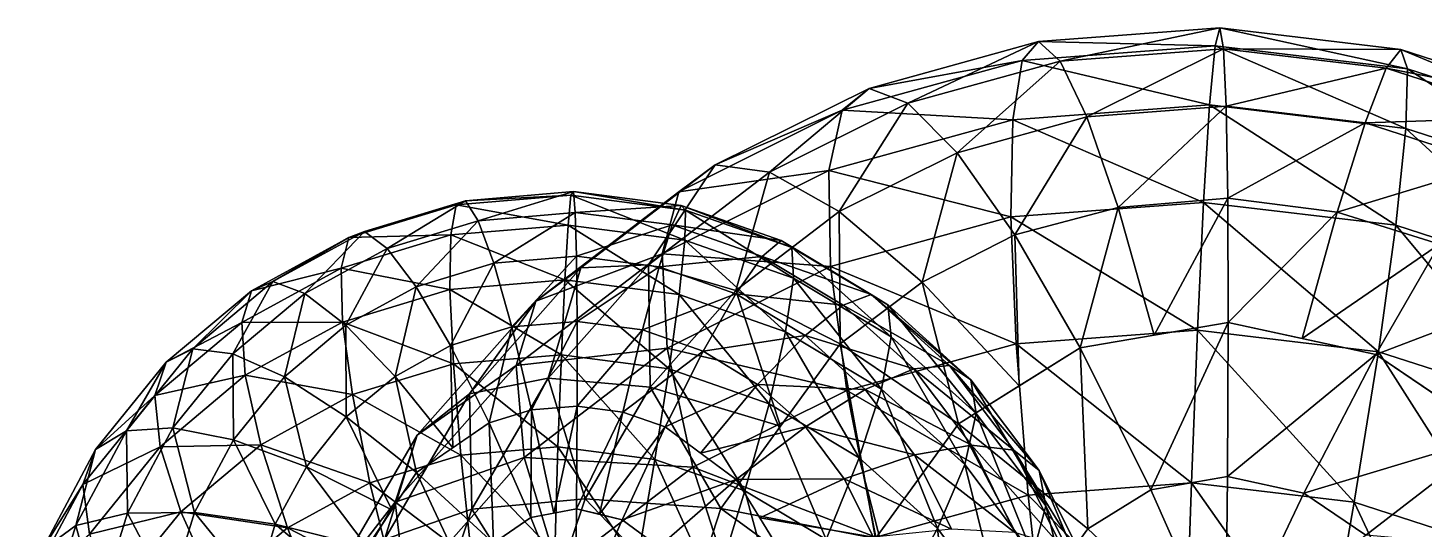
# Model space of a CAD drawing. Extents: x -23.6 to 25, y -17.9 to 25.9.
# Drawn here: x 18.561 to 22.734, y 5.654 to 7.154 of the extents above; entities that cross this region are included whole.
import ezdxf

# ---------------------------------------------------------------- set-up
doc = ezdxf.new("R2010")
doc.units = 0

msp = doc.modelspace()

# ---------------------------------------------------------------- linework, layer by layer
at = {"layer": 'Paume4', "color": 2}
for points in [[(22.12371, 7.1535, -38.24896), (21.58154, 7.11267, -38.28186), (22.10986, 7.0996, -37.64691)], [(21.58154, 7.11267, -38.28186), (22.12371, 7.1535, -38.24896), (21.64685, 7.05426, -38.86877)], [(22.13482, 7.09106, -38.83911), (21.64685, 7.05426, -38.86877), (22.12371, 7.1535, -38.24896)], [(22.10986, 7.0996, -37.64691), (22.68481, 7.03082, -37.65765), (22.12371, 7.1535, -38.24896)], [(22.66448, 7.0888, -38.25903), (22.12371, 7.1535, -38.24896), (22.68481, 7.03082, -37.65765)], [(22.12371, 7.1535, -38.24896), (22.66448, 7.0888, -38.25903), (22.13482, 7.09106, -38.83911)], [(21.58154, 7.11267, -38.28186), (21.07519, 6.97253, -38.35424), (21.53338, 7.05621, -37.68194)], [(21.07519, 6.97253, -38.35424), (21.58154, 7.11267, -38.28186), (21.19116, 6.92816, -38.93383)], [(21.64685, 7.05426, -38.86877), (21.19116, 6.92816, -38.93383), (21.58154, 7.11267, -38.28186)], [(21.53338, 7.05621, -37.68194), (22.10986, 7.0996, -37.64691), (21.58154, 7.11267, -38.28186)], [(22.10986, 7.0996, -37.64691), (21.53338, 7.05621, -37.68194), (22.09338, 6.92279, -37.04907)], [(22.09338, 6.92279, -37.04907), (22.68023, 6.85253, -37.05999), (22.10986, 7.0996, -37.64691)], [(22.68481, 7.03082, -37.65765), (22.10986, 7.0996, -37.64691), (22.68023, 6.85253, -37.05999)], [(21.53338, 7.05621, -37.68194), (20.99499, 6.90722, -37.75885), (21.50488, 6.87847, -37.08477)], [(20.99499, 6.90722, -37.75885), (21.53338, 7.05621, -37.68194), (21.07519, 6.97253, -38.35424)], [(21.19116, 6.92816, -38.93383), (21.64685, 7.05426, -38.86877), (21.33819, 6.78009, -39.48205)], [(21.72674, 6.88763, -39.42657), (21.33819, 6.78009, -39.48205), (21.64685, 7.05426, -38.86877)], [(21.50488, 6.87847, -37.08477), (22.09338, 6.92279, -37.04907), (21.53338, 7.05621, -37.68194)], [(21.64685, 7.05426, -38.86877), (22.13482, 7.09106, -38.83911), (21.72674, 6.88763, -39.42657)], [(22.14288, 6.91894, -39.4013), (21.72674, 6.88763, -39.42657), (22.13482, 7.09106, -38.83911)], [(22.62145, 7.03283, -38.8482), (22.13482, 7.09106, -38.83911), (22.66448, 7.0888, -38.25903)], [(22.13482, 7.09106, -38.83911), (22.62145, 7.03283, -38.8482), (22.14288, 6.91894, -39.4013)], [(22.66448, 7.0888, -38.25903), (23.16674, 6.92645, -38.31011), (22.62145, 7.03283, -38.8482)], [(22.68481, 7.03082, -37.65765), (23.21887, 6.85821, -37.71191), (22.66448, 7.0888, -38.25903)], [(23.16674, 6.92645, -38.31011), (22.66448, 7.0888, -38.25903), (23.21887, 6.85821, -37.71191)], [(22.55786, 6.86926, -39.40905), (22.14288, 6.91894, -39.4013), (22.62145, 7.03283, -38.8482)], [(22.62145, 7.03283, -38.8482), (23.07348, 6.88671, -38.89416), (22.55786, 6.86926, -39.40905)], [(23.07348, 6.88671, -38.89416), (22.62145, 7.03283, -38.8482), (23.16674, 6.92645, -38.31011)], [(22.68023, 6.85253, -37.05999), (23.2254, 6.67639, -37.11541), (22.68481, 7.03082, -37.65765)], [(23.21887, 6.85821, -37.71191), (22.68481, 7.03082, -37.65765), (23.2254, 6.67639, -37.11541)], [(21.07519, 6.97253, -38.35424), (20.61553, 6.74322, -38.46148), (20.99499, 6.90722, -37.75885)], [(20.61553, 6.74322, -38.46148), (21.07519, 6.97253, -38.35424), (20.77752, 6.72186, -39.03039)], [(21.19116, 6.92816, -38.93383), (20.77752, 6.72186, -39.03039), (21.07519, 6.97253, -38.35424)], [(20.99499, 6.90722, -37.75885), (20.50628, 6.66339, -37.87286), (20.95538, 6.72637, -37.16333)], [(20.50628, 6.66339, -37.87286), (20.99499, 6.90722, -37.75885), (20.61553, 6.74322, -38.46148)], [(20.77752, 6.72186, -39.03039), (21.19116, 6.92816, -38.93383), (20.98547, 6.60412, -39.56439)], [(20.95538, 6.72637, -37.16333), (21.50488, 6.87847, -37.08477), (20.99499, 6.90722, -37.75885)], [(21.33819, 6.78009, -39.48205), (20.98547, 6.60412, -39.56439), (21.19116, 6.92816, -38.93383)], [(21.33819, 6.78009, -39.48205), (21.72674, 6.88763, -39.42657), (21.51147, 6.53399, -39.98327)], [(22.09338, 6.92279, -37.04907), (21.50488, 6.87847, -37.08477), (22.07531, 6.6314, -36.49792)], [(21.81964, 6.61639, -39.94042), (21.51147, 6.53399, -39.98327), (21.72674, 6.88763, -39.42657)], [(21.72674, 6.88763, -39.42657), (22.14288, 6.91894, -39.4013), (21.81964, 6.61639, -39.94042)], [(22.14776, 6.64385, -39.91943), (21.81964, 6.61639, -39.94042), (22.14288, 6.91894, -39.4013)], [(22.07531, 6.6314, -36.49792), (22.6502, 6.56268, -36.50866), (22.09338, 6.92279, -37.04907)], [(22.68023, 6.85253, -37.05999), (22.09338, 6.92279, -37.04907), (22.6502, 6.56268, -36.50866)], [(22.14288, 6.91894, -39.4013), (22.55786, 6.86926, -39.40905), (22.14776, 6.64385, -39.91943)], [(22.94335, 6.74468, -39.44824), (22.55786, 6.86926, -39.40905), (23.07348, 6.88671, -38.89416)], [(21.50488, 6.87847, -37.08477), (20.95538, 6.72637, -37.16333), (21.49877, 6.58801, -36.53295)], [(21.49877, 6.58801, -36.53295), (22.07531, 6.6314, -36.49792), (21.50488, 6.87847, -37.08477)], [(22.47485, 6.60198, -39.92663), (22.14776, 6.64385, -39.91943), (22.55786, 6.86926, -39.40905)], [(22.55786, 6.86926, -39.40905), (22.94335, 6.74468, -39.44824), (22.47485, 6.60198, -39.92663)], [(22.6502, 6.56268, -36.50866), (23.18432, 6.39007, -36.56292), (22.68023, 6.85253, -37.05999)], [(23.2254, 6.67639, -37.11541), (22.68023, 6.85253, -37.05999), (23.18432, 6.39007, -36.56292)], [(20.98547, 6.60412, -39.56439), (21.33819, 6.78009, -39.48205), (21.23406, 6.39282, -40.04919)], [(21.51147, 6.53399, -39.98327), (21.23406, 6.39282, -40.04919), (21.33819, 6.78009, -39.48205)], [(20.61553, 6.74322, -38.46148), (20.21368, 6.43505, -38.59912), (20.50628, 6.66339, -37.87286)], [(20.21368, 6.43505, -38.59912), (20.61553, 6.74322, -38.46148), (20.41589, 6.44451, -39.15423)], [(20.77752, 6.72186, -39.03039), (20.41589, 6.44451, -39.15423), (20.61553, 6.74322, -38.46148)], [(20.41589, 6.44451, -39.15423), (20.77752, 6.72186, -39.03039), (20.67706, 6.36761, -39.67004)], [(20.95538, 6.72637, -37.16333), (20.45654, 6.47753, -37.27972), (20.96038, 6.43902, -36.60986)], [(20.45654, 6.47753, -37.27972), (20.95538, 6.72637, -37.16333), (20.50628, 6.66339, -37.87286)], [(20.98547, 6.60412, -39.56439), (20.67706, 6.36761, -39.67004), (20.77752, 6.72186, -39.03039)], [(20.96038, 6.43902, -36.60986), (21.49877, 6.58801, -36.53295), (20.95538, 6.72637, -37.16333)], [(22.78063, 6.50604, -39.95654), (22.47485, 6.60198, -39.92663), (22.94335, 6.74468, -39.44824)], [(20.50628, 6.66339, -37.87286), (20.07904, 6.33569, -38.01922), (20.45654, 6.47753, -37.27972)], [(20.07904, 6.33569, -38.01922), (20.50628, 6.66339, -37.87286), (20.21368, 6.43505, -38.59912)], [(21.81964, 6.61639, -39.94042), (22.14776, 6.64385, -39.91943), (21.92773, 6.23413, -40.39965)], [(22.14923, 6.27239, -40.37738), (21.92773, 6.23413, -40.39965), (22.14776, 6.64385, -39.91943)], [(22.14776, 6.64385, -39.91943), (22.47485, 6.60198, -39.92663), (22.14923, 6.27239, -40.37738)], [(20.67706, 6.36761, -39.67004), (20.98547, 6.60412, -39.56439), (20.9887, 6.20788, -40.13189)], [(21.23406, 6.39282, -40.04919), (20.9887, 6.20788, -40.13189), (20.98547, 6.60412, -39.56439)], [(22.07531, 6.6314, -36.49792), (21.49877, 6.58801, -36.53295), (22.057, 6.24926, -36.02978)], [(21.51147, 6.53399, -39.98327), (21.81964, 6.61639, -39.94042), (21.70623, 6.19592, -40.42187)], [(21.92773, 6.23413, -40.39965), (21.70623, 6.19592, -40.42187), (21.81964, 6.61639, -39.94042)], [(22.057, 6.24926, -36.02978), (22.59777, 6.18457, -36.03991), (22.07531, 6.6314, -36.49792)], [(22.6502, 6.56268, -36.50866), (22.07531, 6.6314, -36.49792), (22.59777, 6.18457, -36.03991)], [(22.36956, 6.22442, -40.39031), (22.14923, 6.27239, -40.37738), (22.47485, 6.60198, -39.92663)], [(22.47485, 6.60198, -39.92663), (22.78063, 6.50604, -39.95654), (22.36956, 6.22442, -40.39031)], [(21.49877, 6.58801, -36.53295), (20.96038, 6.43902, -36.60986), (21.51483, 6.20843, -36.06274)], [(21.51483, 6.20843, -36.06274), (22.057, 6.24926, -36.02978), (21.49877, 6.58801, -36.53295)], [(22.59777, 6.18457, -36.03991), (23.10003, 6.02221, -36.09094), (22.6502, 6.56268, -36.50866)], [(23.18432, 6.39007, -36.56292), (22.6502, 6.56268, -36.50866), (23.10003, 6.02221, -36.09094)], [(21.23406, 6.39282, -40.04919), (21.51147, 6.53399, -39.98327), (21.52429, 6.08239, -40.47363)], [(21.70623, 6.19592, -40.42187), (21.52429, 6.08239, -40.47363), (21.51147, 6.53399, -39.98327)], [(20.45654, 6.47753, -37.27972), (20.02044, 6.14306, -37.42907), (20.47174, 6.19525, -36.72387)], [(20.02044, 6.14306, -37.42907), (20.45654, 6.47753, -37.27972), (20.07904, 6.33569, -38.01922)], [(20.47174, 6.19525, -36.72387), (20.96038, 6.43902, -36.60986), (20.45654, 6.47753, -37.27972)], [(22.58984, 6.17645, -40.40325), (22.36956, 6.22442, -40.39031), (22.78063, 6.50604, -39.95654)], [(22.78063, 6.50604, -39.95654), (23.05401, 6.35272, -40.0108), (22.58984, 6.17645, -40.40325)], [(20.21368, 6.43505, -38.59912), (19.88043, 6.0581, -38.76275), (20.07904, 6.33569, -38.01922)], [(19.88043, 6.0581, -38.76275), (20.21368, 6.43505, -38.59912), (20.11596, 6.10522, -39.30151)], [(20.41589, 6.44451, -39.15423), (20.11596, 6.10522, -39.30151), (20.21368, 6.43505, -38.59912)], [(20.11596, 6.10522, -39.30151), (20.41589, 6.44451, -39.15423), (20.42132, 6.0783, -39.79559)], [(20.67706, 6.36761, -39.67004), (20.42132, 6.0783, -39.79559), (20.41589, 6.44451, -39.15423)], [(20.96038, 6.43902, -36.60986), (20.47174, 6.19525, -36.72387), (21.00848, 6.06829, -36.13507)], [(21.00848, 6.06829, -36.13507), (21.51483, 6.20843, -36.06274), (20.96038, 6.43902, -36.60986)], [(20.9887, 6.20788, -40.13189), (21.23406, 6.39282, -40.04919), (21.34228, 5.96887, -40.52532)], [(21.52429, 6.08239, -40.47363), (21.34228, 5.96887, -40.52532), (21.23406, 6.39282, -40.04919)], [(20.42132, 6.0783, -39.79559), (20.67706, 6.36761, -39.67004), (20.81066, 5.96136, -40.23773)], [(20.9887, 6.20788, -40.13189), (20.81066, 5.96136, -40.23773), (20.67706, 6.36761, -39.67004)], [(22.76867, 6.05499, -40.44738), (22.58984, 6.17645, -40.40325), (23.05401, 6.35272, -40.0108)], [(20.07904, 6.33569, -38.01922), (19.72473, 5.93493, -38.19317), (20.02044, 6.14306, -37.42907)], [(19.72473, 5.93493, -38.19317), (20.07904, 6.33569, -38.01922), (19.88043, 6.0581, -38.76275)], [(21.70623, 6.19592, -40.42187), (22.14923, 6.27239, -40.37738), (21.91778, 5.77166, -40.78222)], [(22.14715, 5.81127, -40.75921), (21.91778, 5.77166, -40.78222), (22.14923, 6.27239, -40.37738)], [(22.14923, 6.27239, -40.37738), (22.58984, 6.17645, -40.40325), (22.14715, 5.81127, -40.75921)], [(22.057, 6.24926, -36.02978), (21.51483, 6.20843, -36.06274), (22.039, 5.79223, -35.65155)], [(22.039, 5.79223, -35.65155), (22.52563, 5.734, -35.66064), (22.057, 6.24926, -36.02978)], [(22.59777, 6.18457, -36.03991), (22.057, 6.24926, -36.02978), (22.52563, 5.734, -35.66064)], [(20.04449, 5.86755, -36.87023), (20.47174, 6.19525, -36.72387), (20.02044, 6.14306, -37.42907)], [(20.47174, 6.19525, -36.72387), (20.04449, 5.86755, -36.87023), (20.54882, 5.83898, -36.2423)], [(20.54882, 5.83898, -36.2423), (21.00848, 6.06829, -36.13507), (20.47174, 6.19525, -36.72387)], [(20.63262, 5.7149, -40.3435), (20.9887, 6.20788, -40.13189), (21.09442, 5.62567, -40.67266)], [(21.34228, 5.96887, -40.52532), (21.09442, 5.62567, -40.67266), (20.9887, 6.20788, -40.13189)], [(21.51483, 6.20843, -36.06274), (21.00848, 6.06829, -36.13507), (21.55102, 5.75549, -35.68121)], [(21.34228, 5.96887, -40.52532), (21.70623, 6.19592, -40.42187), (21.7293, 5.65411, -40.83581)], [(21.55102, 5.75549, -35.68121), (22.039, 5.79223, -35.65155), (21.51483, 6.20843, -36.06274)], [(21.91778, 5.77166, -40.78222), (21.7293, 5.65411, -40.83581), (21.70623, 6.19592, -40.42187)], [(22.52563, 5.734, -35.66064), (22.97766, 5.58789, -35.70654), (22.59777, 6.18457, -36.03991)], [(23.10003, 6.02221, -36.09094), (22.59777, 6.18457, -36.03991), (22.97766, 5.58789, -35.70654)], [(20.02044, 6.14306, -37.42907), (19.65875, 5.73394, -37.60668), (20.04449, 5.86755, -36.87023)], [(19.65875, 5.73394, -37.60668), (20.02044, 6.14306, -37.42907), (19.72473, 5.93493, -38.19317)], [(22.37524, 5.76159, -40.77258), (22.14715, 5.81127, -40.75921), (22.58984, 6.17645, -40.40325)], [(22.58984, 6.17645, -40.40325), (22.94744, 5.93353, -40.49145), (22.37524, 5.76159, -40.77258)], [(20.11596, 6.10522, -39.30151), (19.88775, 5.71337, -39.46807), (19.88043, 6.0581, -38.76275)], [(19.88775, 5.71337, -39.46807), (20.11596, 6.10522, -39.30151), (20.22668, 5.74414, -39.93762)], [(20.42132, 6.0783, -39.79559), (20.22668, 5.74414, -39.93762), (20.11596, 6.10522, -39.30151)], [(19.88043, 6.0581, -38.76275), (19.62683, 5.62261, -38.94781), (19.72473, 5.93493, -38.19317)], [(19.62683, 5.62261, -38.94781), (19.88043, 6.0581, -38.76275), (19.88775, 5.71337, -39.46807)], [(20.22668, 5.74414, -39.93762), (20.42132, 6.0783, -39.79559), (20.63262, 5.7149, -40.3435)], [(20.81066, 5.96136, -40.23773), (20.63262, 5.7149, -40.3435), (20.42132, 6.0783, -39.79559)], [(21.00848, 6.06829, -36.13507), (20.54882, 5.83898, -36.2423), (21.09533, 5.62933, -35.74627)], [(21.09533, 5.62933, -35.74627), (21.55102, 5.75549, -35.68121), (21.00848, 6.06829, -36.13507)], [(21.09442, 5.62567, -40.67266), (21.34228, 5.96887, -40.52532), (21.60095, 5.47644, -40.91204)], [(21.7293, 5.65411, -40.83581), (21.60095, 5.47644, -40.91204), (21.34228, 5.96887, -40.52532)], [(19.72473, 5.93493, -38.19317), (19.45507, 5.47192, -38.38995), (19.65875, 5.73394, -37.60668)], [(19.45507, 5.47192, -38.38995), (19.72473, 5.93493, -38.19317), (19.62683, 5.62261, -38.94781)], [(22.56042, 5.6358, -40.81829), (22.37524, 5.76159, -40.77258), (22.94744, 5.93353, -40.49145)], [(22.94744, 5.93353, -40.49145), (23.18603, 5.57958, -40.62854), (22.56042, 5.6358, -40.81829)], [(19.69018, 5.46679, -37.04418), (20.04449, 5.86755, -36.87023), (19.65875, 5.73394, -37.60668)], [(20.04449, 5.86755, -36.87023), (19.69018, 5.46679, -37.04418), (20.14697, 5.53082, -36.38)], [(20.14697, 5.53082, -36.38), (20.54882, 5.83898, -36.2423), (20.04449, 5.86755, -36.87023)], [(20.54882, 5.83898, -36.2423), (20.14697, 5.53082, -36.38), (20.6817, 5.42303, -35.84277)], [(20.6817, 5.42303, -35.84277), (21.09533, 5.62933, -35.74627), (20.54882, 5.83898, -36.2423)], [(21.91778, 5.77166, -40.78222), (22.14715, 5.81127, -40.75921), (22.14129, 5.26708, -41.04864)], [(22.14715, 5.81127, -40.75921), (22.37524, 5.76159, -40.77258), (22.14129, 5.26708, -41.04864)], [(22.14129, 5.26708, -41.04864), (22.14129, 5.26708, -41.04864), (22.14715, 5.81127, -40.75921)], [(22.039, 5.79223, -35.65155), (21.55102, 5.75549, -35.68121), (22.02166, 5.2763, -35.36993)], [(21.7293, 5.65411, -40.83581), (21.91778, 5.77166, -40.78222), (22.14129, 5.26708, -41.04864)], [(22.14129, 5.26708, -41.04864), (22.14129, 5.26708, -41.04864), (21.91778, 5.77166, -40.78222)], [(22.02166, 5.2763, -35.36993), (22.43664, 5.22668, -35.37768), (22.039, 5.79223, -35.65155)], [(22.52563, 5.734, -35.66064), (22.039, 5.79223, -35.65155), (22.43664, 5.22668, -35.37768)], [(22.14129, 5.26708, -41.04864), (22.14129, 5.26708, -41.04864), (22.37524, 5.76159, -40.77258)], [(22.37524, 5.76159, -40.77258), (22.56042, 5.6358, -40.81829), (22.14129, 5.26708, -41.04864)], [(19.65875, 5.73394, -37.60668), (19.38354, 5.26135, -37.80755), (19.69018, 5.46679, -37.04418)], [(19.38354, 5.26135, -37.80755), (19.65875, 5.73394, -37.60668), (19.45507, 5.47192, -38.38995)], [(20.22668, 5.74414, -39.93762), (20.10156, 5.37286, -40.09265), (19.88775, 5.71337, -39.46807)], [(20.10156, 5.37286, -40.09265), (20.22668, 5.74414, -39.93762), (20.53631, 5.42034, -40.46643)], [(20.63262, 5.7149, -40.3435), (20.53631, 5.42034, -40.46643), (20.22668, 5.74414, -39.93762)], [(21.55102, 5.75549, -35.68121), (21.09533, 5.62933, -35.74627), (21.60559, 5.24499, -35.39526)], [(21.60559, 5.24499, -35.39526), (22.02166, 5.2763, -35.36993), (21.55102, 5.75549, -35.68121)], [(22.43664, 5.22668, -35.37768), (22.82214, 5.10211, -35.41687), (22.52563, 5.734, -35.66064)], [(22.97766, 5.58789, -35.70654), (22.52563, 5.734, -35.66064), (22.82214, 5.10211, -35.41687)], [(19.88775, 5.71337, -39.46807), (19.74096, 5.27795, -39.6499), (19.62683, 5.62261, -38.94781)], [(19.74096, 5.27795, -39.6499), (19.88775, 5.71337, -39.46807), (20.10156, 5.37286, -40.09265)], [(20.53631, 5.42034, -40.46643), (20.63262, 5.7149, -40.3435), (21.04693, 5.41326, -40.76062)], [(21.09442, 5.62567, -40.67266), (21.04693, 5.41326, -40.76062), (20.63262, 5.7149, -40.3435)], [(21.60095, 5.47644, -40.91204), (21.7293, 5.65411, -40.83581), (22.14129, 5.26708, -41.04864)], [(22.14129, 5.26708, -41.04864), (22.14129, 5.26708, -41.04864), (21.7293, 5.65411, -40.83581)]]:
    msp.add_3dface(points, dxfattribs=at)
at = {"layer": 'Pouce5', "color": 2}
for points in [[(19.86859, 6.63623, -36.78326), (19.56701, 6.54443, -36.82977), (19.84094, 6.62359, -36.45202)], [(19.56701, 6.54443, -36.82977), (19.86859, 6.63623, -36.78326), (19.63507, 6.49383, -37.1535)], [(19.90649, 6.57647, -37.11163), (19.63507, 6.49383, -37.1535), (19.86859, 6.63623, -36.78326)], [(20.1842, 6.65258, -36.42993), (19.84094, 6.62359, -36.45202), (20.17535, 6.56341, -36.10443)], [(19.84094, 6.62359, -36.45202), (20.1842, 6.65258, -36.42993), (19.86859, 6.63623, -36.78326)], [(20.19146, 6.66351, -36.76245), (19.86859, 6.63623, -36.78326), (20.1842, 6.65258, -36.42993)], [(19.86859, 6.63623, -36.78326), (20.19146, 6.66351, -36.76245), (19.90649, 6.57647, -37.11163)], [(20.19702, 6.60101, -37.09289), (19.90649, 6.57647, -37.11163), (20.19146, 6.66351, -36.76245)], [(20.17535, 6.56341, -36.10443), (20.52471, 6.51843, -36.11224), (20.1842, 6.65258, -36.42993)], [(20.1842, 6.65258, -36.42993), (20.52642, 6.60852, -36.43756), (20.19146, 6.66351, -36.76245)], [(20.52642, 6.60852, -36.43756), (20.1842, 6.65258, -36.42993), (20.52471, 6.51843, -36.11224)], [(20.5133, 6.62207, -36.76965), (20.19146, 6.66351, -36.76245), (20.52642, 6.60852, -36.43756)], [(20.19146, 6.66351, -36.76245), (20.5133, 6.62207, -36.76965), (20.19702, 6.60101, -37.09289)], [(19.84094, 6.62359, -36.45202), (19.52026, 6.526, -36.50146), (19.82501, 6.53387, -36.12701)], [(19.52026, 6.526, -36.50146), (19.84094, 6.62359, -36.45202), (19.56701, 6.54443, -36.82977)], [(19.82501, 6.53387, -36.12701), (20.17535, 6.56341, -36.10443), (19.84094, 6.62359, -36.45202)], [(19.90649, 6.57647, -37.11163), (20.19702, 6.60101, -37.09289), (19.95312, 6.44903, -37.42803)], [(20.20086, 6.46997, -37.41204), (19.95312, 6.44903, -37.42803), (20.19702, 6.60101, -37.09289)], [(20.48669, 6.56372, -37.09942), (20.19702, 6.60101, -37.09289), (20.5133, 6.62207, -36.76965)], [(20.19702, 6.60101, -37.09289), (20.48669, 6.56372, -37.09942), (20.20086, 6.46997, -37.41204)], [(20.5133, 6.62207, -36.76965), (20.81225, 6.51696, -36.80346), (20.48669, 6.56372, -37.09942)], [(20.52642, 6.60852, -36.43756), (20.84429, 6.49682, -36.47351), (20.5133, 6.62207, -36.76965)], [(20.81225, 6.51696, -36.80346), (20.5133, 6.62207, -36.76965), (20.84429, 6.49682, -36.47351)], [(20.52471, 6.51843, -36.11224), (20.84918, 6.40441, -36.14898), (20.52642, 6.60852, -36.43756)], [(20.84429, 6.49682, -36.47351), (20.52642, 6.60852, -36.43756), (20.84918, 6.40441, -36.14898)], [(19.63507, 6.49383, -37.1535), (19.90649, 6.57647, -37.11163), (19.72167, 6.3786, -37.46368)], [(19.95312, 6.44903, -37.42803), (19.72167, 6.3786, -37.46368), (19.90649, 6.57647, -37.11163)], [(20.17535, 6.56341, -36.10443), (19.82501, 6.53387, -36.12701), (20.16552, 6.39971, -35.80938)], [(20.16552, 6.39971, -35.80938), (20.50781, 6.35571, -35.81707), (20.17535, 6.56341, -36.10443)], [(20.52471, 6.51843, -36.11224), (20.17535, 6.56341, -36.10443), (20.50781, 6.35571, -35.81707)], [(20.44787, 6.43817, -37.4176), (20.20086, 6.46997, -37.41204), (20.48669, 6.56372, -37.09942)], [(20.48669, 6.56372, -37.09942), (20.75573, 6.46917, -37.12982), (20.44787, 6.43817, -37.4176)], [(20.75573, 6.46917, -37.12982), (20.48669, 6.56372, -37.09942), (20.81225, 6.51696, -36.80346)], [(19.52026, 6.526, -36.50146), (19.22912, 6.36676, -36.57513), (19.49768, 6.4342, -36.17749)], [(19.22912, 6.36676, -36.57513), (19.52026, 6.526, -36.50146), (19.29321, 6.39465, -36.89904)], [(19.56701, 6.54443, -36.82977), (19.29321, 6.39465, -36.89904), (19.52026, 6.526, -36.50146)], [(19.29321, 6.39465, -36.89904), (19.56701, 6.54443, -36.82977), (19.38867, 6.35906, -37.21582)], [(19.63507, 6.49383, -37.1535), (19.38867, 6.35906, -37.21582), (19.56701, 6.54443, -36.82977)], [(19.82501, 6.53387, -36.12701), (19.49768, 6.4342, -36.17749), (19.82226, 6.37078, -35.83154)], [(19.49768, 6.4342, -36.17749), (19.82501, 6.53387, -36.12701), (19.52026, 6.526, -36.50146)], [(19.82226, 6.37078, -35.83154), (20.16552, 6.39971, -35.80938), (19.82501, 6.53387, -36.12701)], [(20.50781, 6.35571, -35.81707), (20.82562, 6.24401, -35.85302), (20.52471, 6.51843, -36.11224)], [(20.84918, 6.40441, -36.14898), (20.52471, 6.51843, -36.11224), (20.82562, 6.24401, -35.85302)], [(20.81225, 6.51696, -36.80346), (21.0819, 6.35522, -36.86126), (20.75573, 6.46917, -37.12982)], [(20.84429, 6.49682, -36.47351), (21.13092, 6.32482, -36.53497), (20.81225, 6.51696, -36.80346)], [(21.0819, 6.35522, -36.86126), (20.81225, 6.51696, -36.80346), (21.13092, 6.32482, -36.53497)], [(19.38867, 6.35906, -37.21582), (19.63507, 6.49383, -37.1535), (19.51153, 6.26361, -37.51684)], [(19.72167, 6.3786, -37.46368), (19.51153, 6.26361, -37.51684), (19.63507, 6.49383, -37.1535)], [(19.95312, 6.44903, -37.42803), (20.20086, 6.46997, -37.41204), (20.00695, 6.25866, -37.72338)], [(20.20288, 6.2752, -37.71075), (20.00695, 6.25866, -37.72338), (20.20086, 6.46997, -37.41204)], [(20.20086, 6.46997, -37.41204), (20.44787, 6.43817, -37.4176), (20.20288, 6.2752, -37.71075)], [(20.6773, 6.35754, -37.44354), (20.44787, 6.43817, -37.4176), (20.75573, 6.46917, -37.12982)], [(20.75573, 6.46917, -37.12982), (20.99835, 6.3236, -37.18188), (20.6773, 6.35754, -37.44354)], [(20.99835, 6.3236, -37.18188), (20.75573, 6.46917, -37.12982), (21.0819, 6.35522, -36.86126)], [(20.84918, 6.40441, -36.14898), (21.14178, 6.22888, -36.21166), (20.84429, 6.49682, -36.47351)], [(21.13092, 6.32482, -36.53497), (20.84429, 6.49682, -36.47351), (21.14178, 6.22888, -36.21166)], [(19.49768, 6.4342, -36.17749), (19.20056, 6.27166, -36.25262), (19.50164, 6.27319, -35.88098)], [(19.20056, 6.27166, -36.25262), (19.49768, 6.4342, -36.17749), (19.22912, 6.36676, -36.57513)], [(19.50164, 6.27319, -35.88098), (19.82226, 6.37078, -35.83154), (19.49768, 6.4342, -36.17749)], [(19.72167, 6.3786, -37.46368), (19.95312, 6.44903, -37.42803), (19.82397, 6.20294, -37.75158)], [(20.00695, 6.25866, -37.72338), (19.82397, 6.20294, -37.75158), (19.95312, 6.44903, -37.42803)], [(20.39819, 6.25006, -37.71508), (20.20288, 6.2752, -37.71075), (20.44787, 6.43817, -37.4176)], [(20.44787, 6.43817, -37.4176), (20.6773, 6.35754, -37.44354), (20.39819, 6.25006, -37.71508)], [(19.29321, 6.39465, -36.89904), (19.05371, 6.1936, -36.98815), (19.22912, 6.36676, -36.57513)], [(19.05371, 6.1936, -36.98815), (19.29321, 6.39465, -36.89904), (19.17315, 6.1781, -37.29602)], [(19.38867, 6.35906, -37.21582), (19.17315, 6.1781, -37.29602), (19.29321, 6.39465, -36.89904)], [(20.16552, 6.39971, -35.80938), (19.82226, 6.37078, -35.83154), (20.15545, 6.17517, -35.56402)], [(20.15545, 6.17517, -35.56402), (20.47729, 6.13372, -35.57122), (20.16552, 6.39971, -35.80938)], [(20.50781, 6.35571, -35.81707), (20.16552, 6.39971, -35.80938), (20.47729, 6.13372, -35.57122)], [(20.82562, 6.24401, -35.85302), (21.1123, 6.07202, -35.91448), (20.84918, 6.40441, -36.14898)], [(21.14178, 6.22888, -36.21166), (20.84918, 6.40441, -36.14898), (21.1123, 6.07202, -35.91448)], [(19.22912, 6.36676, -36.57513), (18.97454, 6.15295, -36.66986), (19.20056, 6.27166, -36.25262)], [(18.97454, 6.15295, -36.66986), (19.22912, 6.36676, -36.57513), (19.05371, 6.1936, -36.98815)], [(19.17315, 6.1781, -37.29602), (19.38867, 6.35906, -37.21582), (19.32775, 6.10931, -37.58526)], [(19.51153, 6.26361, -37.51684), (19.32775, 6.10931, -37.58526), (19.38867, 6.35906, -37.21582)], [(19.82226, 6.37078, -35.83154), (19.50164, 6.27319, -35.88098), (19.83258, 6.14794, -35.58483)], [(19.51153, 6.26361, -37.51684), (19.72167, 6.3786, -37.46368), (19.65875, 6.11071, -37.79412)], [(19.82397, 6.20294, -37.75158), (19.65875, 6.11071, -37.79412), (19.72167, 6.3786, -37.46368)], [(19.83258, 6.14794, -35.58483), (20.15545, 6.17517, -35.56402), (19.82226, 6.37078, -35.83154)], [(20.57958, 6.18627, -37.73565), (20.39819, 6.25006, -37.71508), (20.6773, 6.35754, -37.44354)], [(20.47729, 6.13372, -35.57122), (20.77624, 6.02868, -35.60504), (20.50781, 6.35571, -35.81707)], [(20.82562, 6.24401, -35.85302), (20.50781, 6.35571, -35.81707), (20.77624, 6.02868, -35.60504)], [(20.6773, 6.35754, -37.44354), (20.88421, 6.23339, -37.48791), (20.57958, 6.18627, -37.73565)], [(20.88421, 6.23339, -37.48791), (20.6773, 6.35754, -37.44354), (20.99835, 6.3236, -37.18188)], [(21.0819, 6.35522, -36.86126), (21.31585, 6.14373, -36.94042), (20.99835, 6.3236, -37.18188)], [(21.13092, 6.32482, -36.53497), (21.37969, 6.09997, -36.61914), (21.0819, 6.35522, -36.86126)], [(21.31585, 6.14373, -36.94042), (21.0819, 6.35522, -36.86126), (21.37969, 6.09997, -36.61914)], [(20.99835, 6.3236, -37.18188), (21.20892, 6.13323, -37.25305), (20.88421, 6.23339, -37.48791)], [(21.20892, 6.13323, -37.25305), (20.99835, 6.3236, -37.18188), (21.31585, 6.14373, -36.94042)], [(21.14178, 6.22888, -36.21166), (21.39569, 5.99938, -36.2976), (21.13092, 6.32482, -36.53497)], [(21.37969, 6.09997, -36.61914), (21.13092, 6.32482, -36.53497), (21.39569, 5.99938, -36.2976)], [(19.20056, 6.27166, -36.25262), (18.94061, 6.05346, -36.34936), (19.21051, 6.11389, -35.95458)], [(18.94061, 6.05346, -36.34936), (19.20056, 6.27166, -36.25262), (18.97454, 6.15295, -36.66986)], [(19.21051, 6.11389, -35.95458), (19.50164, 6.27319, -35.88098), (19.20056, 6.27166, -36.25262)], [(19.50164, 6.27319, -35.88098), (19.21051, 6.11389, -35.95458), (19.531, 6.05609, -35.63128)], [(19.32775, 6.10931, -37.58526), (19.51153, 6.26361, -37.51684), (19.51251, 5.99005, -37.84765)], [(19.531, 6.05609, -35.63128), (19.83258, 6.14794, -35.58483), (19.50164, 6.27319, -35.88098)], [(19.65875, 6.11071, -37.79412), (19.51251, 5.99005, -37.84765), (19.51153, 6.26361, -37.51684)], [(20.00695, 6.25866, -37.72338), (20.20288, 6.2752, -37.71075), (20.06658, 6.01007, -37.98846)], [(20.203, 6.0216, -37.97967), (20.06658, 6.01007, -37.98846), (20.20288, 6.2752, -37.71075)], [(20.20288, 6.2752, -37.71075), (20.39819, 6.25006, -37.71508), (20.203, 6.0216, -37.97967)], [(19.82397, 6.20294, -37.75158), (20.00695, 6.25866, -37.72338), (19.9392, 5.97125, -38.00811)], [(20.06658, 6.01007, -37.98846), (19.9392, 5.97125, -38.00811), (20.00695, 6.25866, -37.72338)], [(20.33898, 6.00408, -37.98272), (20.203, 6.0216, -37.97967), (20.39819, 6.25006, -37.71508)], [(20.39819, 6.25006, -37.71508), (20.57958, 6.18627, -37.73565), (20.33898, 6.00408, -37.98272)], [(20.74224, 6.08685, -37.77124), (20.57958, 6.18627, -37.73565), (20.88421, 6.23339, -37.48791)], [(20.88421, 6.23339, -37.48791), (21.06378, 6.0711, -37.54864), (20.74224, 6.08685, -37.77124)], [(20.77624, 6.02868, -35.60504), (21.04583, 5.86694, -35.66284), (20.82562, 6.24401, -35.85302)], [(21.1123, 6.07202, -35.91448), (20.82562, 6.24401, -35.85302), (21.04583, 5.86694, -35.66284)], [(21.06378, 6.0711, -37.54864), (20.88421, 6.23339, -37.48791), (21.20892, 6.13323, -37.25305)], [(21.1123, 6.07202, -35.91448), (21.36108, 5.8471, -35.99865), (21.14178, 6.22888, -36.21166)], [(21.39569, 5.99938, -36.2976), (21.14178, 6.22888, -36.21166), (21.36108, 5.8471, -35.99865)], [(19.05371, 6.1936, -36.98815), (18.85504, 5.94787, -37.09423), (18.97454, 6.15295, -36.66986)], [(18.85504, 5.94787, -37.09423), (19.05371, 6.1936, -36.98815), (18.99438, 5.95697, -37.39154)], [(19.17315, 6.1781, -37.29602), (18.99438, 5.95697, -37.39154), (19.05371, 6.1936, -36.98815)], [(18.99438, 5.95697, -37.39154), (19.17315, 6.1781, -37.29602), (19.17529, 5.92077, -37.66668)], [(19.32775, 6.10931, -37.58526), (19.17529, 5.92077, -37.66668), (19.17315, 6.1781, -37.29602)], [(19.65875, 6.11071, -37.79412), (19.82397, 6.20294, -37.75158), (19.83074, 5.89715, -38.04156)], [(19.9392, 5.97125, -38.00811), (19.83074, 5.89715, -38.04156), (19.82397, 6.20294, -37.75158)], [(20.46527, 5.95971, -37.997), (20.33898, 6.00408, -37.98272), (20.57958, 6.18627, -37.73565)], [(20.57958, 6.18627, -37.73565), (20.74224, 6.08685, -37.77124), (20.46527, 5.95971, -37.997)], [(18.97454, 6.15295, -36.66986), (18.76324, 5.89166, -36.78271), (18.94061, 6.05346, -36.34936)], [(18.76324, 5.89166, -36.78271), (18.97454, 6.15295, -36.66986), (18.85504, 5.94787, -37.09423)], [(19.83258, 6.14794, -35.58483), (19.531, 6.05609, -35.63128), (19.85473, 5.87506, -35.39019)], [(20.15545, 6.17517, -35.56402), (19.83258, 6.14794, -35.58483), (20.14526, 5.89953, -35.37145)], [(19.85473, 5.87506, -35.39019), (20.14526, 5.89953, -35.37145), (19.83258, 6.14794, -35.58483)], [(20.14526, 5.89953, -35.37145), (20.43493, 5.8623, -35.37792), (20.15545, 6.17517, -35.56402)], [(20.47729, 6.13372, -35.57122), (20.15545, 6.17517, -35.56402), (20.43493, 5.8623, -35.37792)], [(21.31585, 6.14373, -36.94042), (21.50781, 5.8894, -37.03826), (21.20892, 6.13323, -37.25305)], [(21.37969, 6.09997, -36.61914), (21.5838, 5.82952, -36.7232), (21.31585, 6.14373, -36.94042)], [(21.50781, 5.8894, -37.03826), (21.31585, 6.14373, -36.94042), (21.5838, 5.82952, -36.7232)], [(18.95587, 5.90008, -36.04937), (19.21051, 6.11389, -35.95458), (18.94061, 6.05346, -36.34936)], [(19.21051, 6.11389, -35.95458), (18.95587, 5.90008, -36.04937), (19.2572, 5.90631, -35.70056)], [(19.17529, 5.92077, -37.66668), (19.32775, 6.10931, -37.58526), (19.39318, 5.8399, -37.91241)], [(19.2572, 5.90631, -35.70056), (19.531, 6.05609, -35.63128), (19.21051, 6.11389, -35.95458)], [(19.51251, 5.99005, -37.84765), (19.39318, 5.8399, -37.91241), (19.32775, 6.10931, -37.58526)], [(19.51251, 5.99005, -37.84765), (19.65875, 6.11071, -37.79412), (19.72235, 5.82305, -38.07501)], [(19.83074, 5.89715, -38.04156), (19.72235, 5.82305, -38.07501), (19.65875, 6.11071, -37.79412)], [(20.43493, 5.8623, -35.37792), (20.70397, 5.76776, -35.40838), (20.47729, 6.13372, -35.57122)], [(20.77624, 6.02868, -35.60504), (20.47729, 6.13372, -35.57122), (20.70397, 5.76776, -35.40838)], [(21.20892, 6.13323, -37.25305), (21.38171, 5.90435, -37.34112), (21.06378, 6.0711, -37.54864)], [(21.38171, 5.90435, -37.34112), (21.20892, 6.13323, -37.25305), (21.50781, 5.8894, -37.03826)], [(21.39569, 5.99938, -36.2976), (21.604, 5.72332, -36.4038), (21.37969, 6.09997, -36.61914)], [(21.5838, 5.82952, -36.7232), (21.37969, 6.09997, -36.61914), (21.604, 5.72332, -36.4038)], [(18.94061, 6.05346, -36.34936), (18.72497, 5.78674, -36.46453), (18.95587, 5.90008, -36.04937)], [(18.72497, 5.78674, -36.46453), (18.94061, 6.05346, -36.34936), (18.76324, 5.89166, -36.78271)], [(19.531, 6.05609, -35.63128), (19.2572, 5.90631, -35.70056), (19.58331, 5.79241, -35.432)], [(19.58331, 5.79241, -35.432), (19.85473, 5.87506, -35.39019), (19.531, 6.05609, -35.63128)], [(20.57159, 5.88085, -38.02593), (20.46527, 5.95971, -37.997), (20.74224, 6.08685, -37.77124)], [(20.74224, 6.08685, -37.77124), (20.88513, 5.95983, -37.81872), (20.57159, 5.88085, -38.02593)], [(20.88513, 5.95983, -37.81872), (20.74224, 6.08685, -37.77124), (21.06378, 6.0711, -37.54864)], [(21.06378, 6.0711, -37.54864), (21.21105, 5.87591, -37.62371), (20.88513, 5.95983, -37.81872)], [(21.04583, 5.86694, -35.66284), (21.27984, 5.65539, -35.742), (21.1123, 6.07202, -35.91448)], [(21.21105, 5.87591, -37.62371), (21.06378, 6.0711, -37.54864), (21.38171, 5.90435, -37.34112)], [(21.36108, 5.8471, -35.99865), (21.1123, 6.07202, -35.91448), (21.27984, 5.65539, -35.742)], [(19.9392, 5.97125, -38.00811), (20.06658, 6.01007, -37.98846), (20.06445, 5.68792, -38.22448)], [(20.13275, 5.70092, -38.2171), (20.06445, 5.68792, -38.22448), (20.06658, 6.01007, -37.98846)], [(20.06658, 6.01007, -37.98846), (20.203, 6.0216, -37.97967), (20.13275, 5.70092, -38.2171)], [(20.20104, 5.71398, -38.20971), (20.13275, 5.70092, -38.2171), (20.203, 6.0216, -37.97967)], [(20.203, 6.0216, -37.97967), (20.33898, 6.00408, -37.98272), (20.20104, 5.71398, -38.20971)], [(20.70397, 5.76776, -35.40838), (20.94659, 5.62213, -35.46038), (20.77624, 6.02868, -35.60504)], [(21.04583, 5.86694, -35.66284), (20.77624, 6.02868, -35.60504), (20.94659, 5.62213, -35.46038)], [(19.39318, 5.8399, -37.91241), (19.51251, 5.99005, -37.84765), (19.64843, 5.71124, -38.1228)], [(19.72235, 5.82305, -38.07501), (19.64843, 5.71124, -38.1228), (19.51251, 5.99005, -37.84765)], [(19.72235, 5.82305, -38.07501), (19.9392, 5.97125, -38.00811), (19.9522, 5.61114, -38.25909)], [(20.06445, 5.68792, -38.22448), (19.9522, 5.61114, -38.25909), (19.9392, 5.97125, -38.00811)], [(20.26898, 5.69793, -38.21423), (20.20104, 5.71398, -38.20971), (20.33898, 6.00408, -37.98272)], [(20.33898, 6.00408, -37.98272), (20.46527, 5.95971, -37.997), (20.26898, 5.69793, -38.21423)], [(21.36108, 5.8471, -35.99865), (21.56512, 5.57672, -36.10266), (21.39569, 5.99938, -36.2976)], [(21.604, 5.72332, -36.4038), (21.39569, 5.99938, -36.2976), (21.56512, 5.57672, -36.10266)], [(18.85504, 5.94787, -37.09423), (18.70373, 5.66412, -37.21441), (18.76324, 5.89166, -36.78271)], [(18.70373, 5.66412, -37.21441), (18.85504, 5.94787, -37.09423), (18.85815, 5.70166, -37.49963)], [(18.99438, 5.95697, -37.39154), (18.85815, 5.70166, -37.49963), (18.85504, 5.94787, -37.09423)], [(18.85815, 5.70166, -37.49963), (18.99438, 5.95697, -37.39154), (19.0592, 5.703, -37.75891)], [(19.17529, 5.92077, -37.66668), (19.0592, 5.703, -37.75891), (18.99438, 5.95697, -37.39154)], [(20.33685, 5.68188, -38.21875), (20.26898, 5.69793, -38.21423), (20.46527, 5.95971, -37.997)], [(20.46527, 5.95971, -37.997), (20.67797, 5.802, -38.05487), (20.33685, 5.68188, -38.21875)], [(20.67797, 5.802, -38.05487), (20.57159, 5.88085, -38.02593), (20.88513, 5.95983, -37.81872)], [(20.88513, 5.95983, -37.81872), (21.00036, 5.8045, -37.87854), (20.67797, 5.802, -38.05487)], [(21.00036, 5.8045, -37.87854), (20.88513, 5.95983, -37.81872), (21.21105, 5.87591, -37.62371)], [(18.76324, 5.89166, -36.78271), (18.60241, 5.59002, -36.91046), (18.72497, 5.78674, -36.46453)], [(18.60241, 5.59002, -36.91046), (18.76324, 5.89166, -36.78271), (18.70373, 5.66412, -37.21441)], [(18.74462, 5.63885, -36.16217), (18.95587, 5.90008, -36.04937), (18.72497, 5.78674, -36.46453)], [(18.95587, 5.90008, -36.04937), (18.74462, 5.63885, -36.16217), (19.0177, 5.70526, -35.78967)], [(19.0177, 5.70526, -35.78967), (19.2572, 5.90631, -35.70056), (18.95587, 5.90008, -36.04937)], [(19.2572, 5.90631, -35.70056), (19.0177, 5.70526, -35.78967), (19.33691, 5.65759, -35.49438)], [(19.0592, 5.703, -37.75891), (19.17529, 5.92077, -37.66668), (19.3001, 5.66876, -37.98498)], [(19.39318, 5.8399, -37.91241), (19.3001, 5.66876, -37.98498), (19.17529, 5.92077, -37.66668)], [(19.33691, 5.65759, -35.49438), (19.58331, 5.79241, -35.432), (19.2572, 5.90631, -35.70056)], [(20.14526, 5.89953, -35.37145), (19.85473, 5.87506, -35.39019), (20.13543, 5.58288, -35.23492)], [(20.13543, 5.58288, -35.23492), (20.38244, 5.55102, -35.24047), (20.14526, 5.89953, -35.37145)], [(20.43493, 5.8623, -35.37792), (20.14526, 5.89953, -35.37145), (20.38244, 5.55102, -35.24047)], [(21.38171, 5.90435, -37.34112), (21.51092, 5.64318, -37.44366), (21.21105, 5.87591, -37.62371)], [(21.50781, 5.8894, -37.03826), (21.65142, 5.59918, -37.15222), (21.38171, 5.90435, -37.34112)], [(21.51092, 5.64318, -37.44366), (21.38171, 5.90435, -37.34112), (21.65142, 5.59918, -37.15222)], [(21.5838, 5.82952, -36.7232), (21.73651, 5.52099, -36.84436), (21.50781, 5.8894, -37.03826)], [(21.65142, 5.59918, -37.15222), (21.50781, 5.8894, -37.03826), (21.73651, 5.52099, -36.84436)], [(19.85473, 5.87506, -35.39019), (19.58331, 5.79241, -35.432), (19.88763, 5.56195, -35.25091)], [(19.88763, 5.56195, -35.25091), (20.13543, 5.58288, -35.23492), (19.85473, 5.87506, -35.39019)], [(20.38244, 5.55102, -35.24047), (20.61187, 5.47039, -35.26641), (20.43493, 5.8623, -35.37792)], [(20.70397, 5.76776, -35.40838), (20.43493, 5.8623, -35.37792), (20.61187, 5.47039, -35.26641)], [(20.94659, 5.62213, -35.46038), (21.15716, 5.43182, -35.53161), (21.04583, 5.86694, -35.66284)], [(21.21105, 5.87591, -37.62371), (21.32128, 5.65319, -37.71118), (21.00036, 5.8045, -37.87854)], [(21.27984, 5.65539, -35.742), (21.04583, 5.86694, -35.66284), (21.15716, 5.43182, -35.53161)], [(21.32128, 5.65319, -37.71118), (21.21105, 5.87591, -37.62371), (21.51092, 5.64318, -37.44366)], [(21.27984, 5.65539, -35.742), (21.4718, 5.40112, -35.83984), (21.36108, 5.8471, -35.99865)], [(21.56512, 5.57672, -36.10266), (21.36108, 5.8471, -35.99865), (21.4718, 5.40112, -35.83984)], [(19.3001, 5.66876, -37.98498), (19.39318, 5.8399, -37.91241), (19.57452, 5.59942, -38.17059)], [(19.64843, 5.71124, -38.1228), (19.57452, 5.59942, -38.17059), (19.39318, 5.8399, -37.91241)], [(19.57452, 5.59942, -38.17059), (19.72235, 5.82305, -38.07501), (19.87567, 5.49536, -38.30859)], [(19.9522, 5.61114, -38.25909), (19.87567, 5.49536, -38.30859), (19.72235, 5.82305, -38.07501)], [(20.44696, 5.60028, -38.24865), (20.33685, 5.68188, -38.21875), (20.67797, 5.802, -38.05487)], [(20.67797, 5.802, -38.05487), (20.81976, 5.57196, -38.14434), (20.44696, 5.60028, -38.24865)], [(20.74884, 5.68701, -38.0996), (20.67797, 5.802, -38.05487), (21.00036, 5.8045, -37.87854)], [(21.00036, 5.8045, -37.87854), (21.0888, 5.62939, -37.9472), (20.74884, 5.68701, -38.0996)], [(21.0888, 5.62939, -37.9472), (21.00036, 5.8045, -37.87854), (21.32128, 5.65319, -37.71118)], [(21.604, 5.72332, -36.4038), (21.75988, 5.40838, -36.52746), (21.5838, 5.82952, -36.7232)], [(21.73651, 5.52099, -36.84436), (21.5838, 5.82952, -36.7232), (21.75988, 5.40838, -36.52746)], [(18.72497, 5.78674, -36.46453), (18.56079, 5.47882, -36.5949), (18.74462, 5.63885, -36.16217)], [(18.56079, 5.47882, -36.5949), (18.72497, 5.78674, -36.46453), (18.60241, 5.59002, -36.91046)], [(19.58331, 5.79241, -35.432), (19.33691, 5.65759, -35.49438), (19.65625, 5.49145, -35.28656)], [(19.65625, 5.49145, -35.28656), (19.88763, 5.56195, -35.25091), (19.58331, 5.79241, -35.432)], [(20.61187, 5.47039, -35.26641), (20.81878, 5.34631, -35.31079), (20.70397, 5.76776, -35.40838)], [(20.94659, 5.62213, -35.46038), (20.70397, 5.76776, -35.40838), (20.81878, 5.34631, -35.31079)], [(21.56512, 5.57672, -36.10266), (21.71789, 5.26818, -36.22381), (21.604, 5.72332, -36.4038)], [(21.75988, 5.40838, -36.52746), (21.604, 5.72332, -36.4038), (21.71789, 5.26818, -36.22381)], [(18.85815, 5.70166, -37.49963), (18.77044, 5.41809, -37.61779), (18.70373, 5.66412, -37.21441)], [(18.81903, 5.45953, -35.89581), (19.0177, 5.70526, -35.78967), (18.74462, 5.63885, -36.16217)], [(18.77044, 5.41809, -37.61779), (18.85815, 5.70166, -37.49963), (18.98437, 5.46124, -37.85968)], [(19.0177, 5.70526, -35.78967), (18.81903, 5.45953, -35.89581), (19.12139, 5.47668, -35.57458)], [(19.0592, 5.703, -37.75891), (18.98437, 5.46124, -37.85968), (18.85815, 5.70166, -37.49963)], [(18.98437, 5.46124, -37.85968), (19.0592, 5.703, -37.75891), (19.24261, 5.47692, -38.06488)], [(19.12139, 5.47668, -35.57458), (19.33691, 5.65759, -35.49438), (19.0177, 5.70526, -35.78967)], [(19.3001, 5.66876, -37.98498), (19.24261, 5.47692, -38.06488), (19.0592, 5.703, -37.75891)], [(19.9522, 5.61114, -38.25909), (20.06445, 5.68792, -38.22448), (20.19708, 5.35723, -38.39172)], [(20.06445, 5.68792, -38.22448), (20.20104, 5.71398, -38.20971), (20.19708, 5.35723, -38.39172)], [(20.19708, 5.35723, -38.39172), (20.19708, 5.35723, -38.39172), (20.06445, 5.68792, -38.22448)], [(20.20104, 5.71398, -38.20971), (20.33685, 5.68188, -38.21875), (20.19708, 5.35723, -38.39172)], [(20.19708, 5.35723, -38.39172), (20.19708, 5.35723, -38.39172), (20.20104, 5.71398, -38.20971)], [(20.19708, 5.35723, -38.39172), (20.19708, 5.35723, -38.39172), (20.33685, 5.68188, -38.21875)], [(20.33685, 5.68188, -38.21875), (20.44696, 5.60028, -38.24865), (20.19708, 5.35723, -38.39172)], [(20.81976, 5.57196, -38.14434), (20.74884, 5.68701, -38.0996), (21.0888, 5.62939, -37.9472)], [(18.70373, 5.66412, -37.21441), (18.60626, 5.34906, -37.3457), (18.60241, 5.59002, -36.91046)], [(18.60626, 5.34906, -37.3457), (18.70373, 5.66412, -37.21441), (18.77044, 5.41809, -37.61779)], [(19.33691, 5.65759, -35.49438), (19.12139, 5.47668, -35.57458), (19.4461, 5.37652, -35.33972)], [(19.24261, 5.47692, -38.06488), (19.3001, 5.66876, -37.98498), (19.54608, 5.46112, -38.22778)], [(19.57452, 5.59942, -38.17059), (19.54608, 5.46112, -38.22778), (19.3001, 5.66876, -37.98498)], [(19.4461, 5.37652, -35.33972), (19.65625, 5.49145, -35.28656), (19.33691, 5.65759, -35.49438)], [(21.15716, 5.43182, -35.53161), (21.32989, 5.20294, -35.61968), (21.27984, 5.65539, -35.742)], [(21.4718, 5.40112, -35.83984), (21.27984, 5.65539, -35.742), (21.32989, 5.20294, -35.61968)]]:
    msp.add_3dface(points, dxfattribs=at)

doc.saveas('drawing.dxf')
